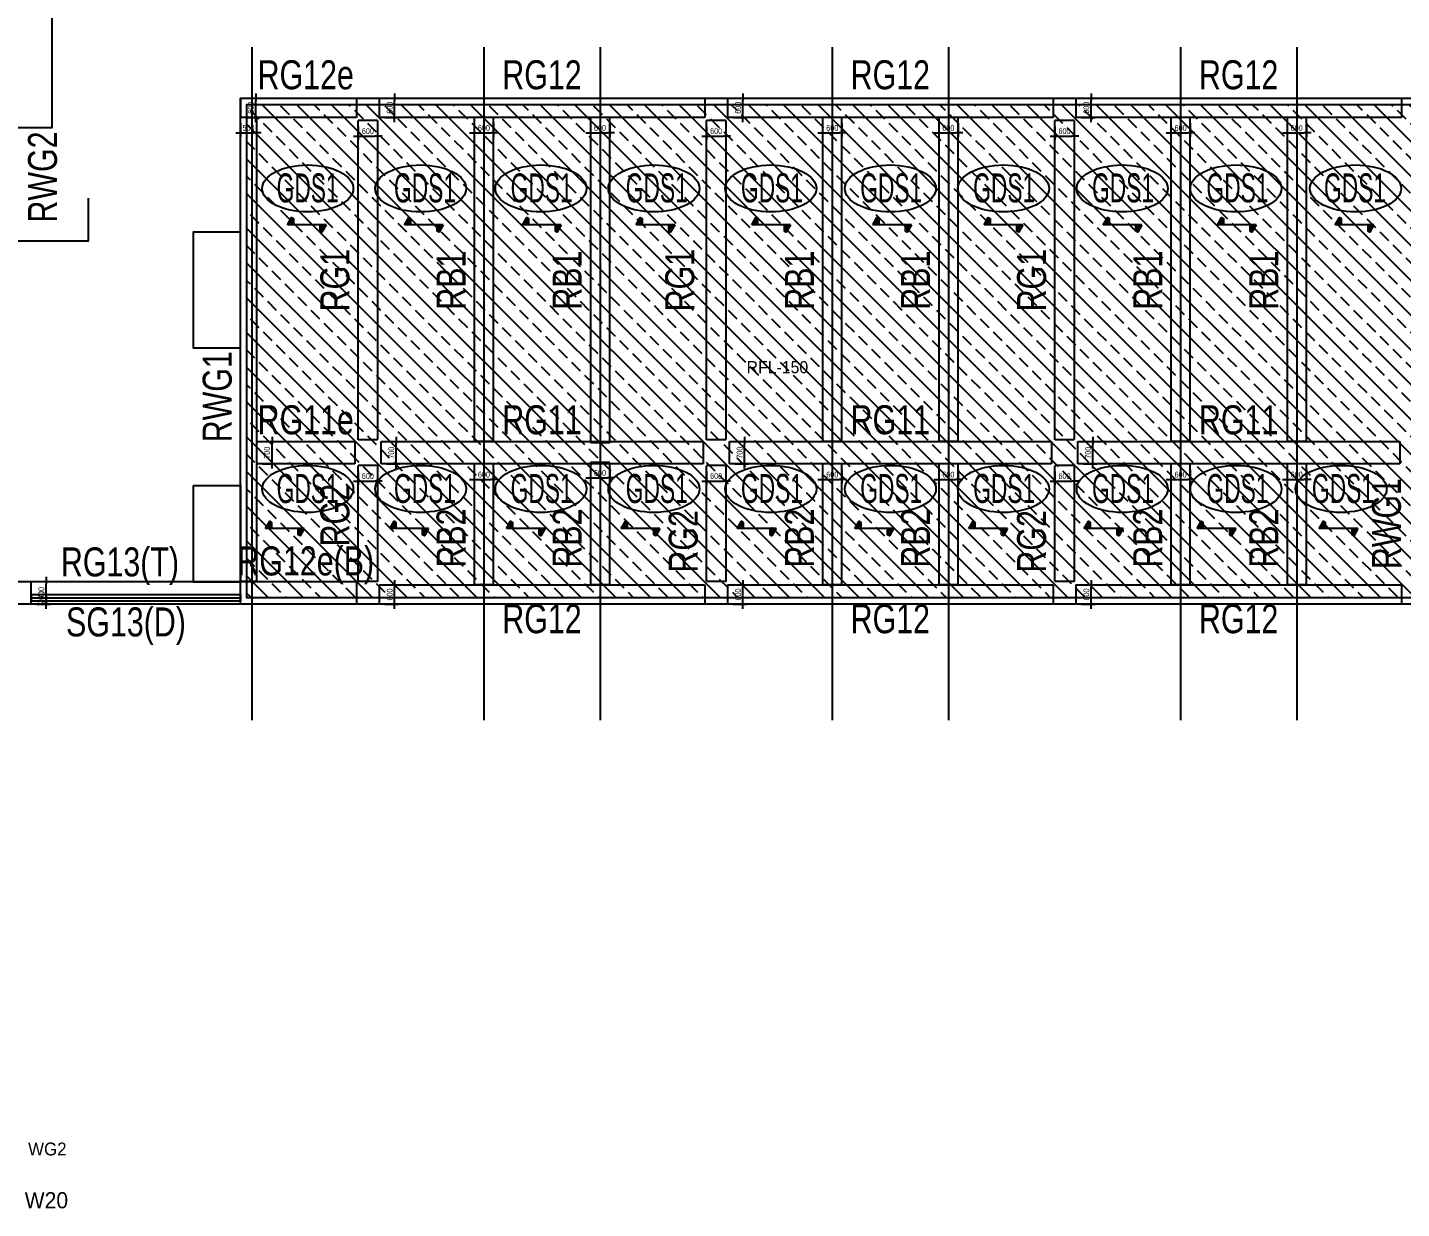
# Model space of a CAD drawing. Header units: millimetres. Extents: x -42253 to 178576, y 88378 to 153500.
# Drawn here: x 102602 to 145204, y 88661 to 125293 of the extents above; entities that cross this region are included whole.
import ezdxf
from ezdxf.enums import TextEntityAlignment as Align

# ---------------------------------------------------------------- set-up
doc = ezdxf.new("R2010")
doc.units = ezdxf.units.MM
doc.linetypes.add('HID', pattern=[2.3, 1.5, -0.8])
doc.linetypes.add('xs-1f_plan$0$HID', pattern=[4, 3, -1])
doc.layers.get('Defpoints').update_dxf_attribs({"color": 159})
for name, color, linetype in [('^DECK', 130, 'Continuous'), ('A-CEN', 1, 'Continuous'), ('A-HAT', 251, 'Continuous'), ('BEAM-TEXT', 4, 'Continuous'), ('DECK-PL', 4, 'Continuous'), ('DECK-SLAB', 4, 'Continuous'), ('GIRDER-TEXT', 7, 'Continuous'), ('S-STL-BEAM', 6, 'Continuous'), ('xs-1f_plan$0$8', 8, 'Continuous'), ('xs-1f_plan$0$xref', 7, 'Continuous'), ('레벨', 40, 'Continuous'), ('보(beam)', 4, 'HID'), ('보(girder)', 7, 'HID'), ('슬래브라인', 7, 'Continuous')]:
    doc.layers.add(name, color=color, linetype=linetype)
doc.layers.add('NOPLOT', color=191, linetype='Continuous', plot=False)
doc.styles.add('Gdim', font='Dotum.ttf', dxfattribs={"width": 0.9})
doc.styles.add('Gtx', font='Dotum.ttf')
doc.styles.add('xs-1f_plan$0$Gdim', font='malgun.ttf')
doc.dimstyles.new('Gdim200', dxfattribs={"dimscale": 200, "dimtxt": 3, "dimasz": 1.2, "dimexe": 2, "dimexo": 3, "dimgap": 1, "dimtad": 1, "dimdsep": 46, "dimlunit": 6, "dimtxsty": 'Gdim', "dimblk1": '_CIDOT', "dimblk2": '_CIDOT', "dimsah": 1, "dimcen": 2.5, "dimdle": 2, "dimclrd": 1, "dimclre": 1, "dimclrt": 3, "dimazin": 2, "dimtfac": 1, "dimtix": 1, "dimtmove": 2, "dimatfit": 3, "dimldrblk": '_CIDOT', "dimfxl": 2, "dimtolj": 1, "dimtzin": 0, "dimarcsym": 0})
doc.dimstyles.new('xs-1f_plan$0$Gdim200', dxfattribs={"dimscale": 200, "dimtxt": 3, "dimasz": 1.2, "dimexe": 2, "dimexo": 3, "dimgap": 1, "dimtad": 1, "dimdsep": 46, "dimlunit": 6, "dimtxsty": 'xs-1f_plan$0$Gdim', "dimblk1": 'xs-1f_plan$0$_CIDOT', "dimblk2": 'xs-1f_plan$0$_CIDOT', "dimsah": 1, "dimcen": 2.5, "dimdle": 2, "dimclrd": 1, "dimclre": 1, "dimclrt": 3, "dimazin": 2, "dimtfac": 1, "dimtix": 1, "dimtmove": 2, "dimatfit": 3, "dimldrblk": 'xs-1f_plan$0$_CIDOT', "dimfxl": 2, "dimtolj": 1, "dimtzin": 0, "dimarcsym": 0})

# ---------------------------------------------------------------- blocks, each defined once
blk = doc.blocks.new('_CIDOT')
at = {"color": 0, "linetype": 'ByBlock'}
blk.add_line((2, 0), (-1, 0), dxfattribs=at)
at = {"color": 0, "linetype": 'ByBlock', "const_width": 0.5}
blk.add_lwpolyline([(-0.25, 0, 1), (0.25, 0, 1)], format="xyb", close=True, dxfattribs=at)
blk = doc.blocks.new('*D1173')
at = {"layer": 'Defpoints', "color": 155, "lineweight": -2, "transparency": 16777216}
for p, q in [((-1725, 700), (-1305, 700)), ((-1425, 172), (-1425, 628)), ((-1725, 100), (-1305, 100))]:
    blk.add_line(p, q, dxfattribs=at)
at = {"layer": 'Defpoints', "color": 0, "transparency": 16777216}
for p in [(-1905, 700), (-1425, 700), (-1905, 100)]:
    blk.add_point(p, dxfattribs=at)
at = {"layer": 'Defpoints', "color": 155, "lineweight": -2, "transparency": 16777216, "xscale": 71.99999999999994, "yscale": 71.99999999999994, "zscale": 71.99999999999994}
for p, rotation in [((-1425, 700), 90), ((-1425, 100), 270)]:
    blk.add_blockref('_CIDOT', p, dxfattribs=dict(at, rotation=rotation))
at = {"layer": 'Defpoints', "color": 3, "transparency": 16777216, "insert": (-1576, 400), "char_height": 180, "attachment_point": 5, "rotation": 90, "style": 'Gdim'}
blk.add_mtext('\\A1;{\\C155;600}', dxfattribs=at)
blk = doc.blocks.new('*D1185')
at = {"layer": 'Defpoints', "color": 155, "lineweight": -2, "transparency": 16777216}
for p, q in [((-1725, 700), (-1305, 700)), ((-1425, 172), (-1425, 628)), ((-1725, 100), (-1305, 100))]:
    blk.add_line(p, q, dxfattribs=at)
at = {"layer": 'Defpoints', "color": 0, "transparency": 16777216}
for p in [(-1905, 700), (-1425, 700), (-1905, 100)]:
    blk.add_point(p, dxfattribs=at)
at = {"layer": 'Defpoints', "color": 155, "lineweight": -2, "transparency": 16777216, "xscale": 71.99999999999994, "yscale": 71.99999999999994, "zscale": 71.99999999999994}
for p, rotation in [((-1425, 700), 90), ((-1425, 100), 270)]:
    blk.add_blockref('_CIDOT', p, dxfattribs=dict(at, rotation=rotation))
at = {"layer": 'Defpoints', "color": 3, "transparency": 16777216, "insert": (-1576, 400), "char_height": 180, "attachment_point": 5, "rotation": 90, "style": 'Gdim'}
blk.add_mtext('\\A1;{\\C155;600}', dxfattribs=at)
blk = doc.blocks.new('*D1191')
at = {"layer": 'Defpoints', "color": 155, "lineweight": -2, "transparency": 16777216}
for p, q in [((-1825, 650), (-1405, 650)), ((-1525, 222), (-1525, 578)), ((-1825, 150), (-1405, 150))]:
    blk.add_line(p, q, dxfattribs=at)
at = {"layer": 'Defpoints', "color": 0, "transparency": 16777216}
for p in [(-2005, 650), (-1525, 650), (-2005, 150)]:
    blk.add_point(p, dxfattribs=at)
at = {"layer": 'Defpoints', "color": 155, "lineweight": -2, "transparency": 16777216, "xscale": 71.99999999999994, "yscale": 71.99999999999994, "zscale": 71.99999999999994}
for p, rotation in [((-1525, 650), 90), ((-1525, 150), 270)]:
    blk.add_blockref('_CIDOT', p, dxfattribs=dict(at, rotation=rotation))
at = {"layer": 'Defpoints', "color": 3, "transparency": 16777216, "insert": (-1676, 400), "char_height": 180, "attachment_point": 5, "rotation": 90, "style": 'Gdim'}
blk.add_mtext('\\A1;{\\C155;500}', dxfattribs=at)
blk = doc.blocks.new('*D1195')
at = {"layer": 'Defpoints', "color": 155, "lineweight": -2, "transparency": 16777216}
for p, q in [((-1725, 750), (-1305, 750)), ((-1425, 122), (-1425, 678)), ((-1725, 50), (-1305, 50))]:
    blk.add_line(p, q, dxfattribs=at)
at = {"layer": 'Defpoints', "color": 0, "transparency": 16777216}
for p in [(-1905, 750), (-1425, 750), (-1905, 50)]:
    blk.add_point(p, dxfattribs=at)
at = {"layer": 'Defpoints', "color": 155, "lineweight": -2, "transparency": 16777216, "xscale": 71.99999999999994, "yscale": 71.99999999999994, "zscale": 71.99999999999994}
for p, rotation in [((-1425, 750), 90), ((-1425, 50), 270)]:
    blk.add_blockref('_CIDOT', p, dxfattribs=dict(at, rotation=rotation))
at = {"layer": 'Defpoints', "color": 3, "transparency": 16777216, "insert": (-1576, 400), "char_height": 180, "attachment_point": 5, "rotation": 90, "style": 'Gdim'}
blk.add_mtext('\\A1;{\\C155;700}', dxfattribs=at)
blk = doc.blocks.new('*D1197')
at = {"layer": 'Defpoints', "color": 155, "lineweight": -2, "transparency": 16777216}
for p, q in [((-1725, 700), (-1305, 700)), ((-1425, 172), (-1425, 628)), ((-1725, 100), (-1305, 100))]:
    blk.add_line(p, q, dxfattribs=at)
at = {"layer": 'Defpoints', "color": 0, "transparency": 16777216}
for p in [(-1905, 700), (-1425, 700), (-1905, 100)]:
    blk.add_point(p, dxfattribs=at)
at = {"layer": 'Defpoints', "color": 155, "lineweight": -2, "transparency": 16777216, "xscale": 71.99999999999994, "yscale": 71.99999999999994, "zscale": 71.99999999999994}
for p, rotation in [((-1425, 700), 90), ((-1425, 100), 270)]:
    blk.add_blockref('_CIDOT', p, dxfattribs=dict(at, rotation=rotation))
at = {"layer": 'Defpoints', "color": 3, "transparency": 16777216, "insert": (-1576, 400), "char_height": 180, "attachment_point": 5, "rotation": 90, "style": 'Gdim'}
blk.add_mtext('\\A1;{\\C155;600}', dxfattribs=at)
blk = doc.blocks.new('*D1199')
at = {"layer": 'Defpoints', "color": 155, "lineweight": -2, "transparency": 16777216}
for p, q in [((-1725, 750), (-1305, 750)), ((-1425, 122), (-1425, 678)), ((-1725, 50), (-1305, 50))]:
    blk.add_line(p, q, dxfattribs=at)
at = {"layer": 'Defpoints', "color": 0, "transparency": 16777216}
for p in [(-1905, 750), (-1425, 750), (-1905, 50)]:
    blk.add_point(p, dxfattribs=at)
at = {"layer": 'Defpoints', "color": 155, "lineweight": -2, "transparency": 16777216, "xscale": 71.99999999999994, "yscale": 71.99999999999994, "zscale": 71.99999999999994}
for p, rotation in [((-1425, 750), 90), ((-1425, 50), 270)]:
    blk.add_blockref('_CIDOT', p, dxfattribs=dict(at, rotation=rotation))
at = {"layer": 'Defpoints', "color": 3, "transparency": 16777216, "insert": (-1576, 400), "char_height": 180, "attachment_point": 5, "rotation": 90, "style": 'Gdim'}
blk.add_mtext('\\A1;{\\C155;700}', dxfattribs=at)
blk = doc.blocks.new('*D1179')
at = {"layer": 'Defpoints', "color": 155, "lineweight": -2, "transparency": 16777216}
for p, q in [((-1725, 750), (-1305, 750)), ((-1425, 122), (-1425, 678)), ((-1725, 50), (-1305, 50))]:
    blk.add_line(p, q, dxfattribs=at)
at = {"layer": 'Defpoints', "color": 0, "transparency": 16777216}
for p in [(-1905, 750), (-1425, 750), (-1905, 50)]:
    blk.add_point(p, dxfattribs=at)
at = {"layer": 'Defpoints', "color": 155, "lineweight": -2, "transparency": 16777216, "xscale": 71.99999999999994, "yscale": 71.99999999999994, "zscale": 71.99999999999994}
for p, rotation in [((-1425, 750), 90), ((-1425, 50), 270)]:
    blk.add_blockref('_CIDOT', p, dxfattribs=dict(at, rotation=rotation))
at = {"layer": 'Defpoints', "color": 3, "transparency": 16777216, "insert": (-1576, 400), "char_height": 180, "attachment_point": 5, "rotation": 90, "style": 'Gdim'}
blk.add_mtext('\\A1;{\\C155;700}', dxfattribs=at)
blk = doc.blocks.new('*D1181')
at = {"layer": 'Defpoints', "color": 155, "lineweight": -2, "transparency": 16777216}
for p, q in [((-1725, 750), (-1305, 750)), ((-1425, 122), (-1425, 678)), ((-1725, 50), (-1305, 50))]:
    blk.add_line(p, q, dxfattribs=at)
at = {"layer": 'Defpoints', "color": 0, "transparency": 16777216}
for p in [(-1905, 750), (-1425, 750), (-1905, 50)]:
    blk.add_point(p, dxfattribs=at)
at = {"layer": 'Defpoints', "color": 155, "lineweight": -2, "transparency": 16777216, "xscale": 71.99999999999994, "yscale": 71.99999999999994, "zscale": 71.99999999999994}
for p, rotation in [((-1425, 750), 90), ((-1425, 50), 270)]:
    blk.add_blockref('_CIDOT', p, dxfattribs=dict(at, rotation=rotation))
at = {"layer": 'Defpoints', "color": 3, "transparency": 16777216, "insert": (-1576, 400), "char_height": 180, "attachment_point": 5, "rotation": 90, "style": 'Gdim'}
blk.add_mtext('\\A1;{\\C155;700}', dxfattribs=at)
blk = doc.blocks.new('*D1183')
at = {"layer": 'Defpoints', "color": 155, "lineweight": -2, "transparency": 16777216}
for p, q in [((-2225, 700), (-1805, 700)), ((-1925, 172), (-1925, 628)), ((-2225, 100), (-1805, 100))]:
    blk.add_line(p, q, dxfattribs=at)
at = {"layer": 'Defpoints', "color": 0, "transparency": 16777216}
for p in [(-2405, 700), (-1925, 700), (-2405, 100)]:
    blk.add_point(p, dxfattribs=at)
at = {"layer": 'Defpoints', "color": 155, "lineweight": -2, "transparency": 16777216, "xscale": 71.99999999999994, "yscale": 71.99999999999994, "zscale": 71.99999999999994}
for p, rotation in [((-1925, 700), 90), ((-1925, 100), 270)]:
    blk.add_blockref('_CIDOT', p, dxfattribs=dict(at, rotation=rotation))
at = {"layer": 'Defpoints', "color": 3, "transparency": 16777216, "insert": (-2076, 400), "char_height": 180, "attachment_point": 5, "rotation": 90, "style": 'Gdim'}
blk.add_mtext('\\A1;{\\C155;600}', dxfattribs=at)
blk = doc.blocks.new('*D1175')
at = {"layer": 'Defpoints', "color": 155, "lineweight": -2, "transparency": 16777216}
for p, q in [((-1775, 700), (-1355, 700)), ((-1475, 172), (-1475, 628)), ((-1775, 100), (-1355, 100))]:
    blk.add_line(p, q, dxfattribs=at)
at = {"layer": 'Defpoints', "color": 0, "transparency": 16777216}
for p in [(-1955, 700), (-1475, 700), (-1955, 100)]:
    blk.add_point(p, dxfattribs=at)
at = {"layer": 'Defpoints', "color": 155, "lineweight": -2, "transparency": 16777216, "xscale": 71.99999999999994, "yscale": 71.99999999999994, "zscale": 71.99999999999994}
for p, rotation in [((-1475, 700), 90), ((-1475, 100), 270)]:
    blk.add_blockref('_CIDOT', p, dxfattribs=dict(at, rotation=rotation))
at = {"layer": 'Defpoints', "color": 3, "transparency": 16777216, "insert": (-1626, 400), "char_height": 180, "attachment_point": 5, "rotation": 90, "style": 'Gdim'}
blk.add_mtext('\\A1;{\\C155;600}', dxfattribs=at)
blk = doc.blocks.new('*D1008')
at = {"layer": 'Defpoints', "color": 155, "lineweight": -2, "transparency": 16777216}
for p, q in [((-838, 600), (-418, 600)), ((-538, 72), (-538, 528)), ((-838, 0), (-418, 0))]:
    blk.add_line(p, q, dxfattribs=at)
at = {"layer": 'Defpoints', "color": 0, "transparency": 16777216}
for p in [(-1018, 600), (-538, 600), (-1018, 0)]:
    blk.add_point(p, dxfattribs=at)
at = {"layer": 'Defpoints', "color": 155, "lineweight": -2, "transparency": 16777216, "xscale": 71.99999999999994, "yscale": 71.99999999999994, "zscale": 71.99999999999994}
for p, rotation in [((-538, 600), 90), ((-538, 0), 270)]:
    blk.add_blockref('_CIDOT', p, dxfattribs=dict(at, rotation=rotation))
at = {"layer": 'Defpoints', "color": 3, "transparency": 16777216, "insert": (-688, 300), "char_height": 180, "attachment_point": 5, "rotation": 90, "style": 'Gdim'}
blk.add_mtext('\\A1;{\\C155;600}', dxfattribs=at)
blk = doc.blocks.new('*D1012')
at = {"layer": 'Defpoints', "color": 155, "lineweight": -2, "transparency": 16777216}
for p, q in [((-888, 600), (-468, 600)), ((-588, 72), (-588, 528)), ((-888, 0), (-468, 0))]:
    blk.add_line(p, q, dxfattribs=at)
at = {"layer": 'Defpoints', "color": 0, "transparency": 16777216}
for p in [(-1068, 600), (-588, 600), (-1068, 0)]:
    blk.add_point(p, dxfattribs=at)
at = {"layer": 'Defpoints', "color": 155, "lineweight": -2, "transparency": 16777216, "xscale": 71.99999999999994, "yscale": 71.99999999999994, "zscale": 71.99999999999994}
for p, rotation in [((-588, 600), 90), ((-588, 0), 270)]:
    blk.add_blockref('_CIDOT', p, dxfattribs=dict(at, rotation=rotation))
at = {"layer": 'Defpoints', "color": 3, "transparency": 16777216, "insert": (-738, 300), "char_height": 180, "attachment_point": 5, "rotation": 90, "style": 'Gdim'}
blk.add_mtext('\\A1;{\\C155;600}', dxfattribs=at)
blk = doc.blocks.new('*D1004')
at = {"layer": 'Defpoints', "color": 155, "lineweight": -2, "transparency": 16777216}
for p, q in [((-888, 600), (-468, 600)), ((-588, 72), (-588, 528)), ((-888, 0), (-468, 0))]:
    blk.add_line(p, q, dxfattribs=at)
at = {"layer": 'Defpoints', "color": 0, "transparency": 16777216}
for p in [(-1068, 600), (-588, 600), (-1068, 0)]:
    blk.add_point(p, dxfattribs=at)
at = {"layer": 'Defpoints', "color": 155, "lineweight": -2, "transparency": 16777216, "xscale": 71.99999999999994, "yscale": 71.99999999999994, "zscale": 71.99999999999994}
for p, rotation in [((-588, 600), 90), ((-588, 0), 270)]:
    blk.add_blockref('_CIDOT', p, dxfattribs=dict(at, rotation=rotation))
at = {"layer": 'Defpoints', "color": 3, "transparency": 16777216, "insert": (-738, 300), "char_height": 180, "attachment_point": 5, "rotation": 90, "style": 'Gdim'}
blk.add_mtext('\\A1;{\\C155;600}', dxfattribs=at)
blk = doc.blocks.new('*D1006')
at = {"layer": 'Defpoints', "color": 155, "lineweight": -2, "transparency": 16777216}
for p, q in [((-888, 600), (-468, 600)), ((-588, 72), (-588, 528)), ((-888, 0), (-468, 0))]:
    blk.add_line(p, q, dxfattribs=at)
at = {"layer": 'Defpoints', "color": 0, "transparency": 16777216}
for p in [(-1068, 600), (-588, 600), (-1068, 0)]:
    blk.add_point(p, dxfattribs=at)
at = {"layer": 'Defpoints', "color": 155, "lineweight": -2, "transparency": 16777216, "xscale": 71.99999999999994, "yscale": 71.99999999999994, "zscale": 71.99999999999994}
for p, rotation in [((-588, 600), 90), ((-588, 0), 270)]:
    blk.add_blockref('_CIDOT', p, dxfattribs=dict(at, rotation=rotation))
at = {"layer": 'Defpoints', "color": 3, "transparency": 16777216, "insert": (-738, 300), "char_height": 180, "attachment_point": 5, "rotation": 90, "style": 'Gdim'}
blk.add_mtext('\\A1;{\\C155;600}', dxfattribs=at)
blk = doc.blocks.new('A$C58C40D4B')
at = {"layer": 'DECK-PL'}
for points in [[(-600, 2), (-471, -223), (-415, -192), (-415, 2)], [(600, 2), (471, 228), (415, 196), (415, 2)]]:
    blk.add_hatch(color=256, dxfattribs=at).paths.add_polyline_path(points)
blk.add_line((-600, 2), (600, 2), dxfattribs=at)
for points in [[(-600, 2), (-471, -223), (-415, -192), (-415, 2), (-415, 2), (-471, 2), (-600, 2)], [(600, 2), (471, 228), (415, 196), (415, 2), (415, 2), (471, 2), (600, 2)]]:
    blk.add_lwpolyline(points, dxfattribs=at)
blk = doc.blocks.new('xs-1f_plan$0$_CIDOT')
at = {"color": 0, "linetype": 'ByBlock'}
blk.add_line((2, 0), (-1, 0), dxfattribs=at)
at = {"color": 0, "linetype": 'ByBlock', "const_width": 0.5}
blk.add_lwpolyline([(-0.25, 0, 1), (0.25, 0, 1)], format="xyb", close=True, dxfattribs=at)
blk = doc.blocks.new('*D1169')
at = {"layer": 'Defpoints', "color": 155, "lineweight": -2, "transparency": 16777216}
for p, q in [((-2839, 250), (-2419, 250)), ((-2839, 50), (-2419, 50)), ((-2539, 322), (-2539, 394)), ((-2539, 50), (-2539, 250)), ((-2539, -22), (-2539, -94))]:
    blk.add_line(p, q, dxfattribs=at)
at = {"layer": 'Defpoints', "color": 0, "transparency": 16777216}
for p in [(-3019, 250), (-3019, 50), (-2539, 250)]:
    blk.add_point(p, dxfattribs=at)
at = {"layer": 'Defpoints', "color": 155, "lineweight": -2, "transparency": 16777216, "xscale": 71.99999999999994, "yscale": 71.99999999999994, "zscale": 71.99999999999994}
for p, rotation in [((-2539, 250), 270), ((-2539, 50), 90)]:
    blk.add_blockref('xs-1f_plan$0$_CIDOT', p, dxfattribs=dict(at, rotation=rotation))
at = {"layer": 'Defpoints', "color": 155, "transparency": 16777216, "insert": (-2692, 150), "char_height": 180, "attachment_point": 5, "rotation": 90, "style": 'xs-1f_plan$0$Gdim'}
blk.add_mtext('\\A1;200', dxfattribs=at)
blk = doc.blocks.new('*U1174')
at = {"layer": 'Defpoints'}
for p, q in [((-1905.451, 700), (-1905.451, 100)), ((7994.549, 700), (7994.549, 100))]:
    blk.add_line(p, q, dxfattribs=at)
at = {"layer": '보(girder)'}
for p, q in [((-1905.451, 700), (7994.549, 700)), ((7994.549, 100), (-1905.451, 100))]:
    blk.add_line(p, q, dxfattribs=at)
at = {"layer": 'Defpoints'}
dim = blk.add_linear_dim(base=(-1425.451, 700), p1=(-1905.451, 100), p2=(-1905.451, 700), angle=90, text='{\\C155;<>}', dimstyle='Gdim200', override={"dimscale": 60, "dimzin": 8, "dimclrd": 155, "dimclre": 155}, dxfattribs=at)
dim.commit()
dim.dimension.update_dxf_attribs({"geometry": '*D1173', "text_midpoint": (-1575.573, 400)})
blk = doc.blocks.new('*U1186')
at = {"layer": 'Defpoints'}
for p, q in [((-1905.451, 700), (-1905.451, 100)), ((1694.549, 700), (1694.549, 100))]:
    blk.add_line(p, q, dxfattribs=at)
at = {"layer": '보(girder)'}
for p, q in [((-1905.451, 700), (1694.549, 700)), ((1694.549, 100), (-1905.451, 100))]:
    blk.add_line(p, q, dxfattribs=at)
at = {"layer": 'Defpoints'}
dim = blk.add_linear_dim(base=(-1425.451, 700), p1=(-1905.451, 100), p2=(-1905.451, 700), angle=90, text='{\\C155;<>}', dimstyle='Gdim200', override={"dimscale": 60, "dimzin": 8, "dimclrd": 155, "dimclre": 155}, dxfattribs=at)
dim.commit()
dim.dimension.update_dxf_attribs({"geometry": '*D1185', "text_midpoint": (-1575.573, 400)})
blk = doc.blocks.new('*U1192')
at = {"layer": 'Defpoints'}
for p, q in [((-2005.451, 650), (-2005.451, 150)), ((12394.549, 650), (12394.549, 150))]:
    blk.add_line(p, q, dxfattribs=at)
at = {"layer": '보(girder)'}
for p, q in [((-2005.451, 650), (12394.549, 650)), ((12394.549, 150), (-2005.451, 150))]:
    blk.add_line(p, q, dxfattribs=at)
at = {"layer": 'Defpoints'}
dim = blk.add_linear_dim(base=(-1525.451, 650), p1=(-2005.451, 150), p2=(-2005.451, 650), angle=90, text='{\\C155;<>}', dimstyle='Gdim200', override={"dimscale": 60, "dimzin": 8, "dimclrd": 155, "dimclre": 155}, dxfattribs=at)
dim.commit()
dim.dimension.update_dxf_attribs({"geometry": '*D1191', "text_midpoint": (-1675.573, 400)})
blk = doc.blocks.new('*U1196')
at = {"layer": 'Defpoints'}
for p, q in [((-1905.451, 750), (-1905.451, 50)), ((8194.549, 750), (8194.549, 50))]:
    blk.add_line(p, q, dxfattribs=at)
at = {"layer": '보(girder)'}
for p, q in [((-1905.451, 750), (8194.549, 750)), ((8194.549, 50), (-1905.451, 50))]:
    blk.add_line(p, q, dxfattribs=at)
at = {"layer": 'Defpoints'}
dim = blk.add_linear_dim(base=(-1425.451, 750), p1=(-1905.451, 50), p2=(-1905.451, 750), angle=90, text='{\\C155;<>}', dimstyle='Gdim200', override={"dimscale": 60, "dimzin": 8, "dimclrd": 155, "dimclre": 155}, dxfattribs=at)
dim.commit()
dim.dimension.update_dxf_attribs({"geometry": '*D1195', "text_midpoint": (-1575.573, 400)})
blk = doc.blocks.new('*U1198')
at = {"layer": 'Defpoints'}
for p, q in [((-1905.451, 700), (-1905.451, 100)), ((8194.549, 700), (8194.549, 100))]:
    blk.add_line(p, q, dxfattribs=at)
at = {"layer": '보(girder)'}
for p, q in [((-1905.451, 700), (8194.549, 700)), ((8194.549, 100), (-1905.451, 100))]:
    blk.add_line(p, q, dxfattribs=at)
at = {"layer": 'Defpoints'}
dim = blk.add_linear_dim(base=(-1425.451, 700), p1=(-1905.451, 100), p2=(-1905.451, 700), angle=90, text='{\\C155;<>}', dimstyle='Gdim200', override={"dimscale": 60, "dimzin": 8, "dimclrd": 155, "dimclre": 155}, dxfattribs=at)
dim.commit()
dim.dimension.update_dxf_attribs({"geometry": '*D1197', "text_midpoint": (-1575.573, 400)})
blk = doc.blocks.new('*U1200')
at = {"layer": 'Defpoints'}
for p, q in [((-1905.451, 750), (-1905.451, 50)), ((1144.549, 750), (1144.549, 50))]:
    blk.add_line(p, q, dxfattribs=at)
at = {"layer": '보(girder)'}
for p, q in [((-1905.451, 750), (1144.549, 750)), ((1144.549, 50), (-1905.451, 50))]:
    blk.add_line(p, q, dxfattribs=at)
at = {"layer": 'Defpoints'}
dim = blk.add_linear_dim(base=(-1425.451, 750), p1=(-1905.451, 50), p2=(-1905.451, 750), angle=90, text='{\\C155;<>}', dimstyle='Gdim200', override={"dimscale": 60, "dimzin": 8, "dimclrd": 155, "dimclre": 155}, dxfattribs=at)
dim.commit()
dim.dimension.update_dxf_attribs({"geometry": '*D1199', "text_midpoint": (-1575.573, 400)})
blk = doc.blocks.new('*U1180')
at = {"layer": 'Defpoints'}
for p, q in [((-1905.451, 750), (-1905.451, 50)), ((8094.549, 750), (8094.549, 50))]:
    blk.add_line(p, q, dxfattribs=at)
at = {"layer": '보(girder)'}
for p, q in [((-1905.451, 750), (8094.549, 750)), ((8094.549, 50), (-1905.451, 50))]:
    blk.add_line(p, q, dxfattribs=at)
at = {"layer": 'Defpoints'}
dim = blk.add_linear_dim(base=(-1425.451, 750), p1=(-1905.451, 50), p2=(-1905.451, 750), angle=90, text='{\\C155;<>}', dimstyle='Gdim200', override={"dimscale": 60, "dimzin": 8, "dimclrd": 155, "dimclre": 155}, dxfattribs=at)
dim.commit()
dim.dimension.update_dxf_attribs({"geometry": '*D1179', "text_midpoint": (-1575.573, 400)})
blk = doc.blocks.new('*U1182')
at = {"layer": 'Defpoints'}
for p, q in [((-1905.451, 750), (-1905.451, 50)), ((8094.549, 750), (8094.549, 50))]:
    blk.add_line(p, q, dxfattribs=at)
at = {"layer": '보(girder)'}
for p, q in [((-1905.451, 750), (8094.549, 750)), ((8094.549, 50), (-1905.451, 50))]:
    blk.add_line(p, q, dxfattribs=at)
at = {"layer": 'Defpoints'}
dim = blk.add_linear_dim(base=(-1425.451, 750), p1=(-1905.451, 50), p2=(-1905.451, 750), angle=90, text='{\\C155;<>}', dimstyle='Gdim200', override={"dimscale": 60, "dimzin": 8, "dimclrd": 155, "dimclre": 155}, dxfattribs=at)
dim.commit()
dim.dimension.update_dxf_attribs({"geometry": '*D1181', "text_midpoint": (-1575.573, 400)})
blk = doc.blocks.new('*U1184')
at = {"layer": 'Defpoints'}
for p, q in [((-2405.451, 700), (-2405.451, 100)), ((1194.549, 700), (1194.549, 100))]:
    blk.add_line(p, q, dxfattribs=at)
at = {"layer": '보(girder)'}
for p, q in [((-2405.451, 700), (1194.549, 700)), ((1194.549, 100), (-2405.451, 100))]:
    blk.add_line(p, q, dxfattribs=at)
at = {"layer": 'Defpoints'}
dim = blk.add_linear_dim(base=(-1925.451, 700), p1=(-2405.451, 100), p2=(-2405.451, 700), angle=90, text='{\\C155;<>}', dimstyle='Gdim200', override={"dimscale": 60, "dimzin": 8, "dimclrd": 155, "dimclre": 155}, dxfattribs=at)
dim.commit()
dim.dimension.update_dxf_attribs({"geometry": '*D1183', "text_midpoint": (-2075.573, 400)})
blk = doc.blocks.new('*U1176')
at = {"layer": 'Defpoints'}
for p, q in [((-1955.451, 700), (-1955.451, 100)), ((8144.549, 700), (8144.549, 100))]:
    blk.add_line(p, q, dxfattribs=at)
at = {"layer": '보(girder)'}
for p, q in [((-1955.451, 700), (8144.549, 700)), ((8144.549, 100), (-1955.451, 100))]:
    blk.add_line(p, q, dxfattribs=at)
at = {"layer": 'Defpoints'}
dim = blk.add_linear_dim(base=(-1475.451, 700), p1=(-1955.451, 100), p2=(-1955.451, 700), angle=90, text='{\\C155;<>}', dimstyle='Gdim200', override={"dimscale": 60, "dimzin": 8, "dimclrd": 155, "dimclre": 155}, dxfattribs=at)
dim.commit()
dim.dimension.update_dxf_attribs({"geometry": '*D1175', "text_midpoint": (-1625.573, 400)})
blk = doc.blocks.new('*U1009')
at = {"layer": 'Defpoints'}
for p, q in [((-1017.879, 600), (-1017.879, 0)), ((2732.121, 600), (2732.121, 0))]:
    blk.add_line(p, q, dxfattribs=at)
at = {"layer": '보(beam)'}
for p, q in [((2732.121, 600), (-1017.879, 600)), ((-1017.879, 0), (2732.121, 0))]:
    blk.add_line(p, q, dxfattribs=at)
at = {"layer": 'Defpoints'}
dim = blk.add_linear_dim(base=(-537.879, 600), p1=(-1017.879, 0), p2=(-1017.879, 600), angle=90, text='{\\C155;<>}', dimstyle='Gdim200', override={"dimscale": 60, "dimzin": 8, "dimclrd": 155, "dimclre": 155}, dxfattribs=at)
dim.commit()
dim.dimension.update_dxf_attribs({"geometry": '*D1008', "text_midpoint": (-688.001, 300)})
blk = doc.blocks.new('*U1013')
at = {"layer": 'Defpoints'}
for p, q in [((-1067.879, 600), (-1067.879, 0)), ((2732.121, 600), (2732.121, 0))]:
    blk.add_line(p, q, dxfattribs=at)
at = {"layer": '보(beam)'}
for p, q in [((2732.121, 600), (-1067.879, 600)), ((-1067.879, 0), (2732.121, 0))]:
    blk.add_line(p, q, dxfattribs=at)
at = {"layer": 'Defpoints'}
dim = blk.add_linear_dim(base=(-587.879, 600), p1=(-1067.879, 0), p2=(-1067.879, 600), angle=90, text='{\\C155;<>}', dimstyle='Gdim200', override={"dimscale": 60, "dimzin": 8, "dimclrd": 155, "dimclre": 155}, dxfattribs=at)
dim.commit()
dim.dimension.update_dxf_attribs({"geometry": '*D1012', "text_midpoint": (-738.001, 300)})
blk = doc.blocks.new('*U1005')
at = {"layer": 'Defpoints'}
for p, q in [((-1067.879, 600), (-1067.879, 0)), ((8982.121, 600), (8982.121, 0))]:
    blk.add_line(p, q, dxfattribs=at)
at = {"layer": '보(beam)'}
for p, q in [((8982.121, 600), (-1067.879, 600)), ((-1067.879, 0), (8982.121, 0))]:
    blk.add_line(p, q, dxfattribs=at)
at = {"layer": 'Defpoints'}
dim = blk.add_linear_dim(base=(-587.879, 600), p1=(-1067.879, 0), p2=(-1067.879, 600), angle=90, text='{\\C155;<>}', dimstyle='Gdim200', override={"dimscale": 60, "dimzin": 8, "dimclrd": 155, "dimclre": 155}, dxfattribs=at)
dim.commit()
dim.dimension.update_dxf_attribs({"geometry": '*D1004', "text_midpoint": (-738.001, 300)})
blk = doc.blocks.new('*U1007')
at = {"layer": 'Defpoints'}
for p, q in [((-1067.879, 600), (-1067.879, 0)), ((9032.121, 600), (9032.121, 0))]:
    blk.add_line(p, q, dxfattribs=at)
at = {"layer": '보(beam)'}
for p, q in [((9032.121, 600), (-1067.879, 600)), ((-1067.879, 0), (9032.121, 0))]:
    blk.add_line(p, q, dxfattribs=at)
at = {"layer": 'Defpoints'}
dim = blk.add_linear_dim(base=(-587.879, 600), p1=(-1067.879, 0), p2=(-1067.879, 600), angle=90, text='{\\C155;<>}', dimstyle='Gdim200', override={"dimscale": 60, "dimzin": 8, "dimclrd": 155, "dimclre": 155}, dxfattribs=at)
dim.commit()
dim.dimension.update_dxf_attribs({"geometry": '*D1006', "text_midpoint": (-738.001, 300)})
blk = doc.blocks.new('*U1170')
at = {"layer": 'Defpoints', "ltscale": 4}
for p, q in [((-3018.848, 250), (-3018.848, 50)), ((3481.152, 250), (3481.152, 50))]:
    blk.add_line(p, q, dxfattribs=at)
at = {"layer": 'xs-1f_plan$0$8', "color": 4, "ltscale": 4}
for p, q in [((-3008.848, 250), (3471.152, 250)), ((-3008.848, 50), (3471.152, 50))]:
    blk.add_line(p, q, dxfattribs=at)
at = {"layer": 'xs-1f_plan$0$8', "ltscale": 4}
for p, q in [((-3008.848, 250), (-3008.848, 50)), ((3471.152, 250), (3471.152, 50))]:
    blk.add_line(p, q, dxfattribs=at)
at = {"layer": 'xs-1f_plan$0$8', "linetype": 'xs-1f_plan$0$HID'}
blk.add_line((-3008.848, 150), (3471.152, 150), dxfattribs=at)
at = {"layer": 'Defpoints'}
dim = blk.add_linear_dim(base=(-2538.848, 250), p1=(-3018.848, 50), p2=(-3018.848, 250), angle=90, dimstyle='xs-1f_plan$0$Gdim200', override={"dimscale": 60, "dimzin": 8, "dimclrd": 155, "dimclre": 155, "dimclrt": 155}, dxfattribs=at)
dim.commit()
dim.dimension.update_dxf_attribs({"geometry": '*D1169', "text_midpoint": (-2691.844, 150)})

msp = doc.modelspace()

# ---------------------------------------------------------------- hatches: boundary and pattern name
at = {"layer": 'A-HAT'}
h = msp.add_hatch(dxfattribs=at)
h.set_pattern_fill('ANSI33', color=256, scale=120, angle=90)
h.paths.add_polyline_path([(109403.571, 107605.018), (145753.571, 107605.018), (145753.571, 122905.018), (109403.571, 122905.018)])

# ---------------------------------------------------------------- linework, layer by layer
at = {"layer": '^DECK', "color": 0}
for centre in [(111290.718, 120298.981), (114792.29, 120298.981), (118521.446, 120298.981), (122023.987, 120298.981), (125647.579, 120298.981), (129354.751, 120298.981), (132862.812, 120298.981), (136545.349, 120298.981), (140070.002, 120298.981), (143777.756, 120298.981), (111290.718, 110979.549), (114792.29, 110979.549), (118521.446, 110979.549), (122023.987, 110979.549), (125647.579, 110979.549), (129354.751, 110979.549), (132862.812, 110979.549), (136545.349, 110979.549), (140070.002, 110979.549), (143329.913, 110979.549)]:
    msp.add_ellipse(centre, major_axis=(1412.381, 0), ratio=0.51617646, dxfattribs=at)
at = {"layer": 'A-CEN'}
for p, q in [((109553.571, 124679.551), (109553.571, 103805.018)), ((116753.571, 124679.551), (116753.571, 103805.018)), ((120353.571, 124679.551), (120353.571, 103805.018)), ((127553.571, 124679.551), (127553.571, 103805.018)), ((131153.571, 124679.551), (131153.571, 103805.018)), ((138353.571, 124679.551), (138353.571, 103805.018)), ((141953.571, 124679.551), (141953.571, 103805.018))]:
    msp.add_line(p, q, dxfattribs=at)
at = {"layer": 'NOPLOT'}
msp.add_lwpolyline([(91353.571, 150005.017), (103353.571, 150005.017), (103353.571, 122185.017), (91353.571, 122185.017)], close=True, dxfattribs=at)
at = {"layer": 'NOPLOT', "linetype": 'ByBlock'}
msp.add_lwpolyline([(90807.493, 119917.187), (90807.493, 118676.237), (104493.652, 118676.237), (104493.652, 119999.917)], dxfattribs=at)
at = {"layer": '슬래브라인'}
for p, q in [((102703.571, 108105.018), (109203.571, 108105.018)), ((109203.571, 107405.018), (102703.571, 107405.018))]:
    msp.add_line(p, q, dxfattribs=at)
at = {"layer": '슬래브라인', "elevation": 0}
for points in [[(145953.571, 107405.018), (109203.571, 107405.018), (109203.571, 123105.018), (145953.571, 123105.018)], [(145753.571, 107605.018), (109403.571, 107605.018), (109403.571, 122905.018), (145753.571, 122905.018)], [(107753.571, 111090.018), (109203.571, 111090.018), (109203.571, 108090.018), (107753.571, 108090.018)], [(102003.571, 108105.018), (102703.571, 108105.018), (102703.571, 107405.018), (102003.571, 107405.018)]]:
    msp.add_lwpolyline(points, close=True, dxfattribs=at)
msp.add_lwpolyline([(109203.571, 115350.018), (107753.571, 115350.018), (107753.571, 118950.018), (109203.571, 118950.018)], dxfattribs=at)

# ---------------------------------------------------------------- block references
at = {"layer": 'DECK-PL', "xscale": -1}
for p in [(111260.928, 119168.944), (114891.566, 119168.944), (118552.714, 119168.944), (122070.936, 119168.944), (125655.81, 119168.944), (129408.485, 119168.944), (132863.619, 119168.944), (136555.276, 119168.944), (140094.385, 119168.944), (143749.309, 119168.944), (110584.163, 109747.339), (114438.964, 109747.339), (118049.817, 109747.339), (121609.151, 109747.339), (125210.349, 109747.339), (128855.546, 109747.339), (132389.162, 109747.339), (135968.313, 109747.339), (139463.309, 109747.339), (143253.498, 109747.339)]:
    msp.add_blockref('A$C58C40D4B', p, dxfattribs=at)
at = {"layer": 'xs-1f_plan$0$xref'}
msp.add_blockref('*U1170', (105722.42, 107455.018), dxfattribs=at)
at = {"layer": '보(beam)', "rotation": 270}
for name, p in [('*U1005', (116453.571, 121437.139)), ('*U1007', (120053.571, 121437.139)), ('*U1005', (127253.571, 121437.139)), ('*U1005', (130853.571, 121437.139)), ('*U1005', (138053.571, 121437.139)), ('*U1005', (141653.571, 121437.139)), ('*U1009', (116453.571, 110737.139)), ('*U1013', (120053.571, 110737.139)), ('*U1009', (127253.571, 110737.139)), ('*U1009', (130853.571, 110737.139)), ('*U1009', (138053.571, 110737.139)), ('*U1009', (141653.571, 110737.139))]:
    msp.add_blockref(name, p, dxfattribs=at)
at = {"layer": '보(girder)'}
for name, p in [('*U1184', (111609.022, 122405.018)), ('*U1176', (115459.022, 122405.018)), ('*U1176', (126259.022, 122405.018)), ('*U1176', (137059.022, 122405.018)), ('*U1200', (111609.022, 111705.018)), ('*U1180', (115459.022, 111705.018)), ('*U1182', (126259.022, 111705.018)), ('*U1180', (137059.022, 111705.018)), ('*U1196', (104609.022, 107355.018)), ('*U1198', (115409.022, 107305.018)), ('*U1198', (126209.022, 107305.018)), ('*U1198', (137009.022, 107305.018))]:
    msp.add_blockref(name, p, dxfattribs=at)
at = {"layer": '보(girder)', "rotation": 270}
for name, p in [('*U1192', (109053.571, 120499.567)), ('*U1174', (112753.571, 120499.567)), ('*U1174', (123553.571, 120499.567)), ('*U1174', (134353.571, 120499.567)), ('*U1186', (112753.571, 109799.567)), ('*U1186', (123553.571, 109799.567)), ('*U1186', (134353.571, 109799.567))]:
    msp.add_blockref(name, p, dxfattribs=at)

# ---------------------------------------------------------------- texts
at = {"layer": 'BEAM-TEXT', "style": 'Gtx', "width": 0.8}
for s, p in [('RB1', (116453.571, 117455.018)), ('RB1', (120053.571, 117455.018)), ('RB1', (127253.571, 117455.018)), ('RB1', (130853.571, 117455.018)), ('RB1', (138053.571, 117455.018)), ('RB1', (141653.571, 117455.018)), ('RB2', (116453.571, 109454.562)), ('RB2', (120053.571, 109454.562)), ('RB2', (127253.571, 109454.562)), ('RB2', (130853.571, 109454.562)), ('RB2', (138053.571, 109454.562)), ('RB2', (141653.571, 109454.562))]:
    msp.add_text(s, height=900, rotation=90, dxfattribs=at).set_placement(p, align=Align.BOTTOM_CENTER)
at = {"layer": 'DECK-SLAB', "style": 'Gtx', "width": 0.6}
for p in [(110325.257, 119866.897, 0), (113964.515, 119866.897, 0), (117580.886, 119866.897, 0), (121151.48, 119866.897, 0), (124722.073, 119866.897, 0), (128420.919, 119866.897, 0), (131922.848, 119866.897, 0), (135607.883, 119866.897, 0), (139155.588, 119866.897, 0), (142800.448, 119866.897, 0), (110325.257, 110543.152, 0), (113964.515, 110543.152, 0), (117580.886, 110543.152, 0), (121151.48, 110543.152, 0), (124722.073, 110543.152, 0), (128420.919, 110543.152, 0), (131922.848, 110543.152, 0), (135607.883, 110543.152, 0), (139155.588, 110543.152, 0), (142425.663, 110543.152, 0)]:
    msp.add_text('GDS1', height=900, dxfattribs=at).set_placement(p)
at = {"layer": 'GIRDER-TEXT', "style": 'Gtx', "width": 0.8}
for s, p in [('RG12e', (111228.571, 123105.018)), ('RG12', (118553.571, 123105.018)), ('RG12', (129353.571, 123105.018)), ('RG12', (140153.571, 123105.018)), ('RG11e', (111228.571, 112405.018)), ('RG11', (118553.571, 112405.018)), ('RG11', (129353.571, 112405.018)), ('RG11', (140153.571, 112405.018))]:
    msp.add_text(s, height=900, dxfattribs=at).set_placement(p, align=Align.BOTTOM_CENTER)
msp.add_text('RWG2', height=900, rotation=90, dxfattribs=at).set_placement((102618.866, 120655.018), align=Align.TOP_CENTER)
for s, p in [('RG1', (112853.571, 117455.018)), ('RG1', (123547.823, 117455.018)), ('RG1', (134453.571, 117455.018)), ('RWG1', (109203.571, 113839.085)), ('RWG1', (145453.571, 109905.018)), ('RG2', (112853.571, 110166.958)), ('RG2', (123653.571, 109354.562)), ('RG2', (134453.571, 109354.562))]:
    msp.add_text(s, height=900, rotation=90, dxfattribs=at).set_placement(p, align=Align.BOTTOM_CENTER)
at = {"layer": 'GIRDER-TEXT', "color": 1, "style": 'Gtx', "width": 0.8}
msp.add_text('RG13(T)', height=900, dxfattribs=at).set_placement((105469.229, 109166.618), align=Align.TOP_CENTER)
msp.add_text('RG12e(B)', height=900, dxfattribs=at).set_placement((111228.571, 108026.553), align=Align.BOTTOM_CENTER)
at = {"layer": 'GIRDER-TEXT', "style": 'Gtx', "width": 0.8}
for p in [(118553.571, 107405.018), (129353.571, 107405.018), (140153.571, 107405.018)]:
    msp.add_text('RG12', height=900, dxfattribs=at).set_placement(p, align=Align.TOP_CENTER)
at = {"layer": 'NOPLOT', "linetype": 'ByBlock', "style": 'Gtx'}
for s, height, p in [('WG2', 400, (102620.6, 90307.418)), ('W20', 500, (102515.6, 88667.918))]:
    msp.add_text(s, height=height, dxfattribs=at).set_placement(p)
at = {"layer": 'S-STL-BEAM', "style": 'Gtx', "width": 0.8}
msp.add_text('SG13(D)', height=900, dxfattribs=at).set_placement((105655.064, 106135.894), align=Align.BOTTOM_CENTER)
at = {"layer": '레벨', "style": 'Gtx'}
msp.add_text('RFL-150', height=375, dxfattribs=at).set_placement((125853.52, 114755.871), align=Align.MIDDLE_CENTER)

doc.saveas('drawing.dxf')
